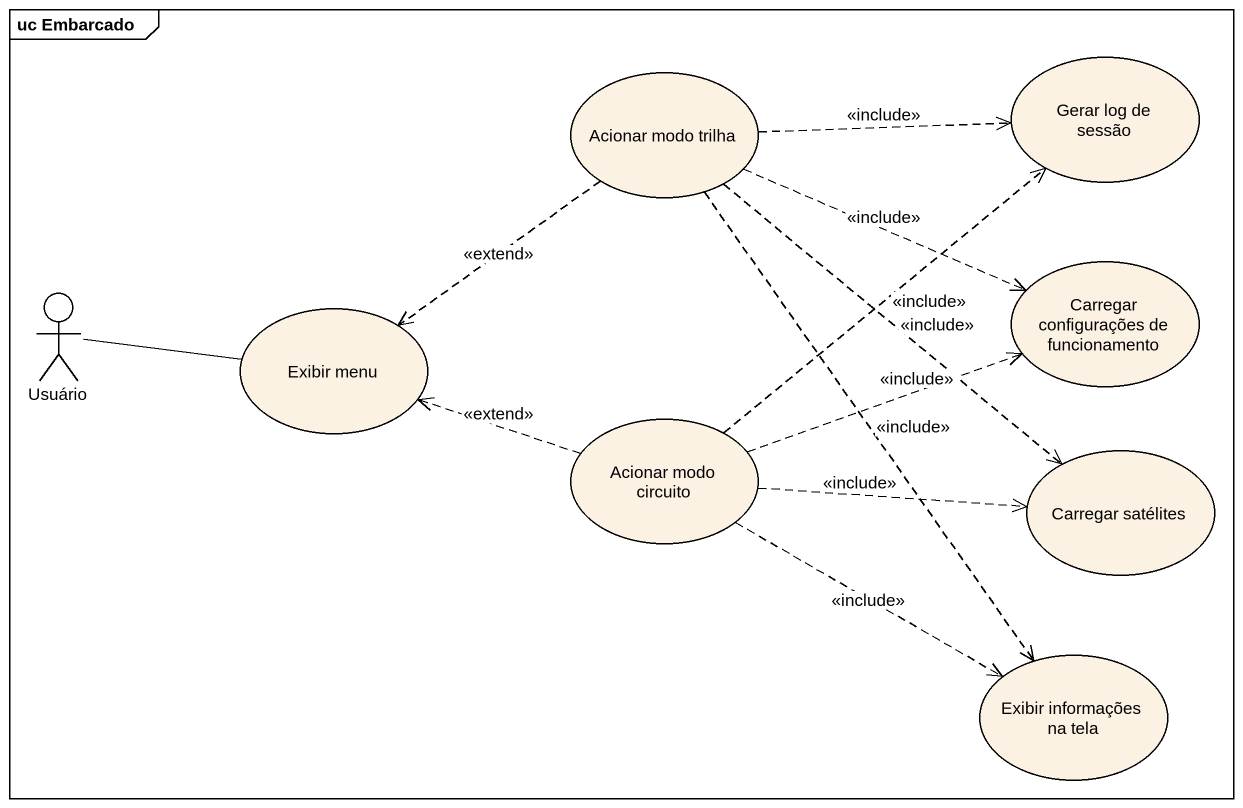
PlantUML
@startuml
mainframe uc Embarcado
usecase "Acionar modo trilha" as Acionar_modo_trilha
usecase "Gerar log de sessão" as Gerar_log_de_sessão
actor Usuário
usecase "Exibir menu" as Exibir_menu
usecase "Carregar configurações de funcionamento" as Carregar_configurações_de
usecase "Acionar modo circuito" as Acionar_modo_circuito
usecase "Carregar satélites" as Carregar_satélites
usecase "Exibir informações na tela" as Exibir_informações_na_tela
Acionar_modo_trilha .right.> Gerar_log_de_sessão : <<include>>
Acionar_modo_trilha ..> Exibir_menu : <<extend>>
Acionar_modo_trilha .right.> Carregar_configurações_de : <<include>>
Acionar_modo_trilha ..> Carregar_satélites : <<include>>
Acionar_modo_trilha ..> Exibir_informações_na_tela : <<include>>
Usuário -right- Exibir_menu
Acionar_modo_circuito .up.> Gerar_log_de_sessão : <<include>>
Acionar_modo_circuito .left.> Exibir_menu : <<extend>>
Acionar_modo_circuito .right.> Carregar_configurações_de : <<include>>
Acionar_modo_circuito .right.> Carregar_satélites : <<include>>
Acionar_modo_circuito .right.> Exibir_informações_na_tela : <<include>>
@enduml
